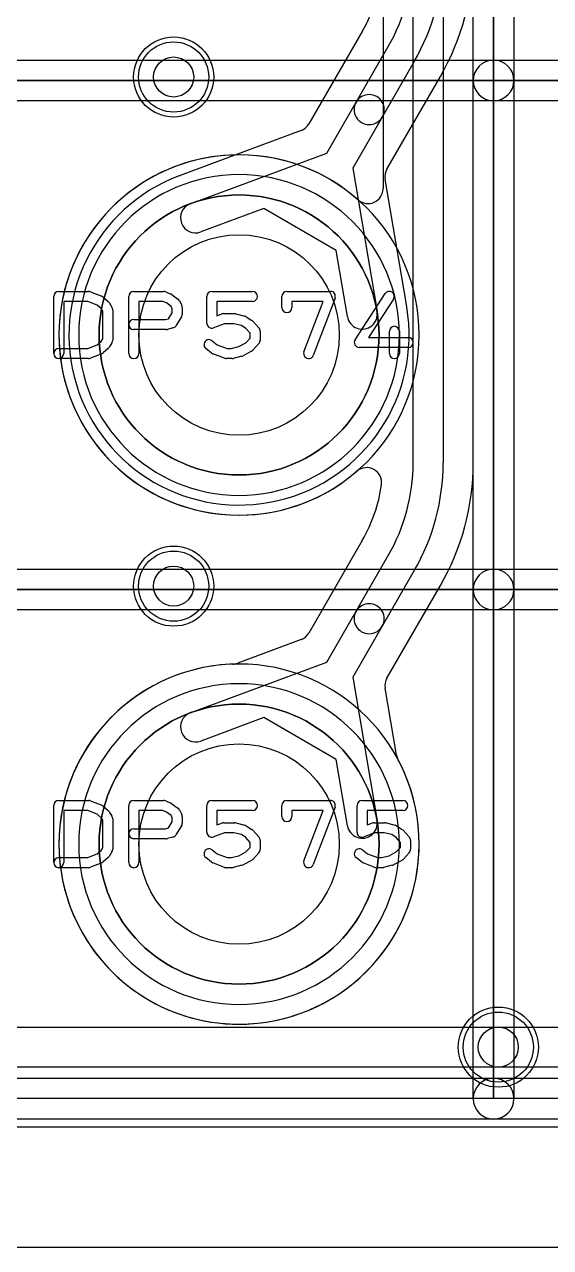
# Model space of a CAD drawing. Extents: x 0 to 20.5, y -0.5 to 20.
# Drawn here: x 7.64 to 10.26, y 0 to 6.1 of the extents above; entities that cross this region are included whole.
import ezdxf

# ---------------------------------------------------------------- set-up
doc = ezdxf.new("R2010")
doc.units = 0
for name, color, linetype in [('Hole', 1, 'CONTINUOUS'), ('L1', 3, 'CONTINUOUS'), ('L2', 3, 'CONTINUOUS'), ('L3', 3, 'CONTINUOUS'), ('L4', 3, 'CONTINUOUS'), ('Outline', 7, 'CONTINUOUS'), ('PartsArea-A', 111, 'CONTINUOUS'), ('PartsArea-B', 111, 'CONTINUOUS'), ('PartsSilk-A', 221, 'CONTINUOUS'), ('Resist-A', 2, 'CONTINUOUS'), ('Resist-B', 2, 'CONTINUOUS'), ('Silk-A', 140, 'CONTINUOUS')]:
    doc.layers.add(name, color=color, linetype=linetype)

msp = doc.modelspace()

# ---------------------------------------------------------------- linework, layer by layer
at = {"layer": 'Hole'}
for centre, radius in [((8.38, 5.84), 0.1), ((8.70649, 4.55283), 0.5), ((8.38, 3.3), 0.1), ((8.70649, 2.01283), 0.5), ((10, 1), 0.1)]:
    msp.add_circle(centre, radius, dxfattribs=at)
at = {"layer": 'L1'}
for p, q in [((9.575, 3.91499), (9.575, 7.78563)), ((9.725, 7.78563), (9.725, 3.91499)), ((9.87504, 3.915), (9.87504, 7.78563)), ((9.42496, 6.36232), (9.42496, 5.28332)), ((9.32113, 3.52751), (9.05454, 3.06579)), ((9.29078, 3.17485), (9.45108, 3.4525)), ((9.58098, 3.3775), (9.42068, 3.09985)), ((9.44434, 2.84077), (9.71092, 3.30248)), ((9.14399, 2.9206), (9.29078, 3.17485)), ((9.42068, 3.09985), (9.27389, 2.8456)), ((9.01574, 3.03301), (8.69957, 2.91551)), ((8.46316, 2.66758), (9.14399, 2.9206)), ((9.27389, 2.8456), (9.39518, 2.12948)), ((9.49168, 2.45819), (9.43535, 2.79075)), ((8.82955, 2.64373), (8.51542, 2.52698)), ((9.19132, 2.43486), (8.82955, 2.64373)), ((9.24728, 2.10444), (9.19132, 2.43486)), ((15.19571, 0.6), (4.80429, 0.6))]:
    msp.add_line(p, q, dxfattribs=at)
for centre, radius in [((8.38, 5.84), 0.2), ((8.70649, 4.55283), 0.6985), ((8.38, 3.3), 0.2), ((8.70649, 2.01283), 0.6985), ((10, 1), 0.2)]:
    msp.add_circle(centre, radius, dxfattribs=at)
for centre, radius, start, end in [((8.70648, 4.55282), 0.89854, 48.623501, -49.169912), ((9.34999, 5.28332), 0.07497, -131.387936, 0), ((8.65, 3.91499), 0.925, -29.999262, 0), ((8.65, 3.91499), 1.075, -29.999467, 0), ((8.65, 3.915), 1.22504, -29.999901, 0), ((9.34299, 3.81622), 0.07497, -8.112809, 130.840848), ((8.65, 3.91502), 0.77497, -30.002107, -8.113896), ((9.35573, 3.13735), 0.075, 149.999272, -29.999798), ((9.35573, 3.13735), 0.075, -30.000728, 150.000074), ((8.98962, 3.10328), 0.07497, -69.60944, -30.005573), ((8.70649, 2.01283), 0.89854, 91.945224, 28.056358), ((8.67345, 2.98578), 0.07497, -88.058514, -69.60944), ((9.50927, 2.80327), 0.07497, 149.991631, -170.386913), ((8.48929, 2.59728), 0.075, 110.389735, -69.612911), ((9.5656, 2.47071), 0.07497, -170.386913, -151.944596), ((9.32123, 2.11696), 0.075, -170.39074, 9.612992)]:
    msp.add_arc(centre, radius, start, end, dxfattribs=at)
at = {"layer": 'L2'}
msp.add_line((15.19571, 0.6), (4.80429, 0.6), dxfattribs=at)
for centre in [(8.38, 5.84), (8.38, 3.3), (10, 1)]:
    msp.add_circle(centre, 0.2, dxfattribs=at)
for centre, start, end in [((8.70649, 4.55283), 90, -90), ((8.70649, 4.55283), -90, 90), ((8.70649, 2.01283), 90, -90), ((8.70649, 2.01283), -90, 90)]:
    msp.add_arc(centre, 0.80004, start, end, dxfattribs=at)
at = {"layer": 'L3'}
for p, q in [((9.32113, 6.06746), (9.0551, 5.60672)), ((9.29078, 5.71485), (9.45107, 5.99249)), ((9.58098, 5.91749), (9.42068, 5.63985)), ((9.44435, 5.38077), (9.71092, 5.84247)), ((9.14399, 5.4606), (9.29078, 5.71485)), ((9.42068, 5.63985), (9.27389, 5.3856)), ((9.01577, 5.57301), (8.41223, 5.34872)), ((8.46316, 5.20758), (9.14399, 5.4606)), ((9.27389, 5.3856), (9.39518, 4.66948)), ((9.54312, 4.69453), (9.43536, 5.33075)), ((8.82955, 5.18373), (8.51542, 5.06698)), ((9.19132, 4.97486), (8.82955, 5.18373)), ((9.24728, 4.64444), (9.19132, 4.97486)), ((15.19573, 0.6), (4.80427, 0.6))]:
    msp.add_line(p, q, dxfattribs=at)
for centre, radius in [((8.38, 5.84), 0.2), ((8.70649, 4.55283), 0.6985), ((8.38, 3.3), 0.2), ((10, 1), 0.2)]:
    msp.add_circle(centre, radius, dxfattribs=at)
for centre, radius, start, end in [((8.65, 6.45494), 0.77496, -30.000187, 0.003697), ((8.65, 6.45499), 0.925, -30.000108, 0), ((8.65, 6.45499), 1.075, -29.999928, 0), ((8.65, 6.45499), 1.22504, -29.999901, 0), ((9.35573, 5.67735), 0.075, -30.000728, 150.000074), ((9.35573, 5.67735), 0.075, 149.999272, -30.000692), ((8.98965, 5.64328), 0.07497, -69.60944, -29.187479), ((9.50928, 5.34327), 0.07497, 149.991631, -170.386913), ((8.70649, 4.55283), 0.84854, 110.598484, 9.494514), ((8.38276, 5.41773), 0.07497, -70.359028, -70.310705), ((8.48384, 5.13524), 0.22506, 109.479151, 109.687732), ((8.38379, 5.4181), 0.07497, -70.520964, -68.53067), ((8.38475, 5.41847), 0.07497, -69.316941, -68.496626), ((8.48929, 5.13728), 0.075, 110.389735, -69.612911), ((9.32123, 4.65696), 0.075, -170.39074, 9.612992), ((9.32124, 4.65695), 0.22504, 9.249269, 9.613005), ((9.61735, 4.70517), 0.07497, -170.751256, -170.502497), ((8.70649, 2.01283), 0.80004, 90, -90), ((8.70649, 2.01283), 0.80004, -90, 90)]:
    msp.add_arc(centre, radius, start, end, dxfattribs=at)
at = {"layer": 'L4'}
msp.add_line((15.19571, 0.6), (4.80429, 0.6), dxfattribs=at)
for centre, radius in [((8.38, 5.84), 0.2), ((8.70649, 4.55283), 0.6985), ((8.38, 3.3), 0.2), ((8.70649, 2.01283), 0.6985), ((10, 1), 0.2)]:
    msp.add_circle(centre, radius, dxfattribs=at)
for centre, start, end in [((8.70649, 4.55283), 90, -90), ((8.70649, 4.55283), -90, 90), ((8.70649, 2.01283), 90, -90), ((8.70649, 2.01283), -90, 90)]:
    msp.add_arc(centre, 0.89854, start, end, dxfattribs=at)
at = {"layer": 'Outline'}
msp.add_line((15.625, 0), (4.375, 0), dxfattribs=at)
at = {"layer": 'PartsArea-A'}
for p, q in [((9.97649, 8.36283), (9.97649, 5.82283)), ((9.97649, 5.82283), (9.97649, 8.36283)), ((9.97649, 5.82283), (7.43649, 5.82283)), ((7.43649, 5.82283), (9.97649, 5.82283)), ((9.97649, 5.82283), (9.97649, 3.28283)), ((12.51649, 5.82283), (9.97649, 5.82283)), ((9.97649, 5.82283), (12.51649, 5.82283)), ((9.97649, 3.28283), (9.97649, 5.82283)), ((9.97649, 3.28283), (7.43649, 3.28283)), ((7.43649, 3.28283), (9.97649, 3.28283)), ((9.97649, 3.28283), (9.97649, 0.74283)), ((12.51649, 3.28283), (9.97649, 3.28283)), ((9.97649, 3.28283), (12.51649, 3.28283)), ((9.97649, 0.74283), (9.97649, 3.28283)), ((9.97649, 0.74283), (7.43649, 0.74283)), ((12.51649, 0.74283), (9.97649, 0.74283))]:
    msp.add_line(p, q, dxfattribs=at)
at = {"layer": 'PartsArea-B'}
for centre, start, end in [((8.70649, 4.55283), 0, 180), ((8.70649, 4.55283), 180, 0), ((8.70649, 2.01283), 0, 180), ((8.70649, 2.01283), 180, 0)]:
    msp.add_arc(centre, 0.6985, start, end, dxfattribs=at)
at = {"layer": 'PartsSilk-A'}
for p, q in [((9.87489, 5.82283), (9.87489, 8.36283)), ((10.07809, 8.36283), (10.07809, 5.82283)), ((10.07809, 8.36283), (10.07809, 5.82283)), ((9.87489, 5.82283), (9.87489, 8.26123)), ((7.43649, 5.92443), (9.97649, 5.92443)), ((7.43649, 5.92443), (9.97649, 5.92443)), ((9.97649, 5.92443), (12.51649, 5.92443)), ((9.97649, 5.92443), (12.51649, 5.92443)), ((9.87489, 3.28283), (9.87489, 5.82283)), ((10.07809, 5.82283), (10.07809, 3.28283)), ((10.07809, 5.82283), (10.07809, 3.28283)), ((9.97649, 5.72123), (7.43649, 5.72123)), ((9.87489, 5.72123), (7.43649, 5.72123)), ((9.87489, 3.28283), (9.87489, 5.72123)), ((12.51649, 5.72123), (9.97649, 5.72123)), ((12.41489, 5.72123), (9.97649, 5.72123)), ((7.80649, 4.77042), (7.95649, 4.77042)), ((7.96577, 4.76863), (8.02133, 4.74641)), ((8.18149, 4.77042), (8.33149, 4.77042)), ((8.34164, 4.76827), (8.36664, 4.75716)), ((8.57038, 4.77042), (8.77316, 4.77042)), ((8.94538, 4.77042), (9.16205, 4.77042)), ((7.78149, 4.46024), (7.78149, 4.74542)), ((7.95168, 4.72042), (7.83149, 4.72042)), ((7.83149, 4.72042), (7.83149, 4.46024)), ((7.99871, 4.70161), (7.95168, 4.72042)), ((8.01775, 4.68468), (7.99871, 4.70161)), ((8.02866, 4.74189), (8.05366, 4.71967)), ((8.05825, 4.71422), (8.07213, 4.692)), ((8.15649, 4.46024), (8.15649, 4.74542)), ((8.32619, 4.72042), (8.20649, 4.72042)), ((8.20649, 4.72042), (8.20649, 4.46024)), ((8.34392, 4.71254), (8.32619, 4.72042)), ((8.36742, 4.69546), (8.34392, 4.71254)), ((8.37119, 4.75453), (8.40175, 4.73231)), ((8.40941, 4.72327), (8.42052, 4.70105)), ((8.54538, 4.61209), (8.54538, 4.74542)), ((8.77316, 4.72042), (8.59538, 4.72042)), ((8.59538, 4.72042), (8.59538, 4.64837)), ((8.92038, 4.68987), (8.92038, 4.74542)), ((9.12581, 4.72042), (8.97038, 4.72042)), ((8.97038, 4.72042), (8.97038, 4.68987)), ((9.03034, 4.46912), (9.12581, 4.72042)), ((9.18542, 4.73654), (9.07708, 4.45136)), ((9.28556, 4.52946), (9.43556, 4.75909)), ((9.47742, 4.73175), (9.35268, 4.54079)), ((8.02593, 4.67159), (8.01775, 4.68468)), ((8.02593, 4.53407), (8.02593, 4.67159)), ((8.07593, 4.67876), (8.07593, 4.5269)), ((8.35441, 4.6337), (8.37316, 4.6637)), ((8.37316, 4.68397), (8.36742, 4.69546)), ((8.37316, 4.6637), (8.37316, 4.68397)), ((8.41936, 4.64328), (8.39158, 4.59884)), ((8.42316, 4.68987), (8.42316, 4.65653)), ((8.59538, 4.64837), (8.61981, 4.65767)), ((8.62871, 4.65931), (8.68427, 4.65931)), ((8.69033, 4.65856), (8.73477, 4.64745)), ((8.74258, 4.644), (8.77036, 4.62548)), ((8.18149, 4.62968), (8.33932, 4.62968)), ((8.3426, 4.57968), (8.18149, 4.57968)), ((8.33932, 4.62968), (8.35441, 4.6337)), ((8.37682, 4.58793), (8.34904, 4.58052)), ((8.63331, 4.60931), (8.57928, 4.58873)), ((8.68119, 4.60931), (8.63331, 4.60931)), ((8.71845, 4.6), (8.68119, 4.60931)), ((8.74011, 4.58556), (8.71845, 4.6)), ((8.76205, 4.56162), (8.74011, 4.58556)), ((8.77492, 4.62158), (8.80548, 4.58825)), ((7.99871, 4.50405), (8.01775, 4.52098)), ((8.01775, 4.52098), (8.02593, 4.53407)), ((8.57211, 4.5242), (8.59683, 4.50443)), ((8.74095, 4.51362), (8.76205, 4.53663)), ((8.76205, 4.53663), (8.76205, 4.56162)), ((8.81205, 4.57135), (8.81205, 4.5269)), ((9.35268, 4.54079), (9.55093, 4.54079)), ((9.45649, 4.46024), (9.45649, 4.57135)), ((9.50649, 4.57135), (9.50649, 4.46024)), ((7.80649, 4.48524), (7.95168, 4.48524)), ((7.95168, 4.48524), (7.99871, 4.50405)), ((8.02133, 4.45925), (7.96577, 4.43703)), ((8.05366, 4.48599), (8.02866, 4.46377)), ((8.07213, 4.51366), (8.05825, 4.49144)), ((8.56865, 4.46294), (8.54087, 4.48516)), ((8.6337, 4.43688), (8.57537, 4.4591)), ((8.59683, 4.50443), (8.6472, 4.48524)), ((8.6472, 4.48524), (8.6673, 4.48524)), ((8.6673, 4.48524), (8.70577, 4.49486)), ((8.70577, 4.49486), (8.74095, 4.51362)), ((8.76825, 4.47151), (8.72658, 4.44929)), ((8.80548, 4.51), (8.77492, 4.47667)), ((9.55093, 4.49079), (9.30649, 4.49079)), ((7.95649, 4.43524), (7.80649, 4.43524)), ((8.67038, 4.43524), (8.6426, 4.43524)), ((8.72088, 4.4471), (8.67644, 4.43599)), ((7.43649, 3.38443), (9.97649, 3.38443)), ((7.43649, 3.38443), (9.97649, 3.38443)), ((9.97649, 3.38443), (12.51649, 3.38443)), ((9.97649, 3.38443), (12.51649, 3.38443)), ((9.87489, 0.74283), (9.87489, 3.28283)), ((10.07809, 3.28283), (10.07809, 0.74283)), ((10.07809, 3.28283), (10.07809, 0.74283)), ((9.97649, 3.18123), (7.43649, 3.18123)), ((9.87489, 3.18123), (7.43649, 3.18123)), ((9.87489, 0.74283), (9.87489, 3.18123)), ((12.51649, 3.18123), (9.97649, 3.18123)), ((12.41489, 3.18123), (9.97649, 3.18123)), ((7.78149, 1.92024), (7.78149, 2.20542)), ((7.80649, 2.23042), (7.95649, 2.23042)), ((7.96577, 2.22863), (8.02133, 2.20641)), ((8.02866, 2.20189), (8.05366, 2.17967)), ((8.15649, 1.92024), (8.15649, 2.20542)), ((8.18149, 2.23042), (8.33149, 2.23042)), ((8.34164, 2.22827), (8.36664, 2.21716)), ((8.37119, 2.21453), (8.40175, 2.19231)), ((8.54538, 2.07209), (8.54538, 2.20542)), ((8.57038, 2.23042), (8.77316, 2.23042)), ((8.92038, 2.14987), (8.92038, 2.20542)), ((8.94538, 2.23042), (9.16205, 2.23042)), ((9.29538, 2.07209), (9.29538, 2.20542)), ((9.32038, 2.23042), (9.52316, 2.23042)), ((7.95168, 2.18042), (7.83149, 2.18042)), ((7.83149, 2.18042), (7.83149, 1.92024)), ((7.99871, 2.16161), (7.95168, 2.18042)), ((8.01775, 2.14468), (7.99871, 2.16161)), ((8.02593, 2.13159), (8.01775, 2.14468)), ((8.05825, 2.17422), (8.07213, 2.152)), ((8.07593, 2.13876), (8.07593, 1.9869)), ((8.32619, 2.18042), (8.20649, 2.18042)), ((8.20649, 2.18042), (8.20649, 1.92024)), ((8.34392, 2.17254), (8.32619, 2.18042)), ((8.36742, 2.15546), (8.34392, 2.17254)), ((8.37316, 2.14397), (8.36742, 2.15546)), ((8.37316, 2.1237), (8.37316, 2.14397)), ((8.40941, 2.18327), (8.42052, 2.16105)), ((8.42316, 2.14987), (8.42316, 2.11653)), ((8.77316, 2.18042), (8.59538, 2.18042)), ((8.59538, 2.18042), (8.59538, 2.10837)), ((9.12581, 2.18042), (8.97038, 2.18042)), ((8.97038, 2.18042), (8.97038, 2.14987)), ((9.03034, 1.92912), (9.12581, 2.18042)), ((9.18542, 2.19654), (9.07708, 1.91136)), ((9.52316, 2.18042), (9.34538, 2.18042)), ((9.34538, 2.18042), (9.34538, 2.10837)), ((8.02593, 1.99407), (8.02593, 2.13159)), ((8.18149, 2.08968), (8.33932, 2.08968)), ((8.33932, 2.08968), (8.35441, 2.0937)), ((8.35441, 2.0937), (8.37316, 2.1237)), ((8.41936, 2.10328), (8.39158, 2.05884)), ((8.59538, 2.10837), (8.61981, 2.11767)), ((8.62871, 2.11931), (8.68427, 2.11931)), ((8.69033, 2.11856), (8.73477, 2.10745)), ((8.74258, 2.104), (8.77036, 2.08548)), ((8.77492, 2.08158), (8.80548, 2.04825)), ((9.34538, 2.10837), (9.36981, 2.11767)), ((9.37871, 2.11931), (9.43427, 2.11931)), ((9.44033, 2.11856), (9.48477, 2.10745)), ((9.49258, 2.104), (9.52036, 2.08548)), ((9.52492, 2.08158), (9.55548, 2.04825)), ((8.3426, 2.03968), (8.18149, 2.03968)), ((8.37682, 2.04793), (8.34904, 2.04052)), ((8.63331, 2.06931), (8.57928, 2.04873)), ((8.68119, 2.06931), (8.63331, 2.06931)), ((8.71845, 2.06), (8.68119, 2.06931)), ((8.74011, 2.04556), (8.71845, 2.06)), ((8.76205, 2.02162), (8.74011, 2.04556)), ((8.76205, 1.99663), (8.76205, 2.02162)), ((8.81205, 2.03135), (8.81205, 1.9869)), ((9.38331, 2.06931), (9.32928, 2.04873)), ((9.43119, 2.06931), (9.38331, 2.06931)), ((9.46845, 2.06), (9.43119, 2.06931)), ((9.49011, 2.04556), (9.46845, 2.06)), ((9.51205, 2.02162), (9.49011, 2.04556)), ((9.51205, 1.99663), (9.51205, 2.02162)), ((9.56205, 2.03135), (9.56205, 1.9869)), ((7.95168, 1.94524), (7.99871, 1.96405)), ((7.99871, 1.96405), (8.01775, 1.98098)), ((8.01775, 1.98098), (8.02593, 1.99407)), ((8.07213, 1.97366), (8.05825, 1.95144)), ((8.57211, 1.9842), (8.59683, 1.96443)), ((8.59683, 1.96443), (8.6472, 1.94524)), ((8.6673, 1.94524), (8.70577, 1.95486)), ((8.70577, 1.95486), (8.74095, 1.97362)), ((8.74095, 1.97362), (8.76205, 1.99663)), ((8.80548, 1.97), (8.77492, 1.93667)), ((9.32211, 1.9842), (9.34683, 1.96443)), ((9.34683, 1.96443), (9.3972, 1.94524)), ((9.4173, 1.94524), (9.45577, 1.95486)), ((9.45577, 1.95486), (9.49095, 1.97362)), ((9.49095, 1.97362), (9.51205, 1.99663)), ((9.55548, 1.97), (9.52492, 1.93667)), ((7.80649, 1.94524), (7.95168, 1.94524)), ((7.95649, 1.89524), (7.80649, 1.89524)), ((8.02133, 1.91925), (7.96577, 1.89703)), ((8.05366, 1.94599), (8.02866, 1.92377)), ((8.56865, 1.92294), (8.54087, 1.94516)), ((8.6337, 1.89688), (8.57537, 1.9191)), ((8.67038, 1.89524), (8.6426, 1.89524)), ((8.6472, 1.94524), (8.6673, 1.94524)), ((8.72088, 1.9071), (8.67644, 1.89599)), ((8.76825, 1.93151), (8.72658, 1.90929)), ((9.31865, 1.92294), (9.29087, 1.94516)), ((9.3837, 1.89688), (9.32537, 1.9191)), ((9.42038, 1.89524), (9.3926, 1.89524)), ((9.3972, 1.94524), (9.4173, 1.94524)), ((9.47088, 1.9071), (9.42644, 1.89599)), ((9.51825, 1.93151), (9.47658, 1.90929)), ((7.43649, 0.84443), (9.97649, 0.84443)), ((9.97649, 0.84443), (12.51649, 0.84443)), ((9.97649, 0.64123), (7.43649, 0.64123)), ((12.51649, 0.64123), (9.97649, 0.64123))]:
    msp.add_line(p, q, dxfattribs=at)
for centre, radius, start, end in [((9.97649, 5.82283), 0.1016, 90, -90), ((9.97649, 5.82283), 0.1016, 90, -90), ((9.97649, 5.82283), 0.1016, 0, 180), ((9.97649, 5.82283), 0.1016, -90, 90), ((9.97649, 5.82283), 0.1016, 0, 90), ((9.97649, 5.82283), 0.1016, 180, 0), ((9.97649, 5.82283), 0.1016, 180, 0), ((7.80649, 4.74542), 0.025, 90, 180), ((7.95649, 4.74542), 0.025, 68.207103, 90), ((8.18149, 4.74542), 0.025, 90, 180), ((8.33149, 4.74542), 0.025, 66.049145, 90), ((8.57038, 4.74542), 0.025, 90, 180), ((8.77316, 4.74542), 0.025, -90, 90), ((8.94538, 4.74542), 0.025, 90, 180), ((9.16205, 4.74542), 0.025, -20.805506, 90), ((9.45649, 4.74542), 0.025, -33.149737, 146.846436), ((8.01205, 4.7232), 0.025, 48.372169, 68.202147), ((8.03705, 4.70098), 0.025, 31.985944, 48.369306), ((8.35649, 4.73431), 0.025, 53.982737, 66.039637), ((8.38705, 4.71209), 0.025, 26.565051, 53.979316), ((8.39816, 4.68987), 0.025, 0, 26.565051), ((8.05093, 4.67876), 0.025, 0, 31.991474), ((8.39816, 4.65653), 0.025, -32.005383, 0), ((8.62871, 4.63431), 0.025, 90, 110.853641), ((8.68427, 4.63431), 0.025, 75.969316, 90), ((8.72871, 4.6232), 0.025, 56.303576, 75.963757), ((8.94538, 4.68987), 0.025, 180, 0), ((8.18149, 4.60468), 0.025, 90, -90), ((8.3426, 4.60468), 0.025, -90, -75.064732), ((8.37038, 4.61209), 0.025, -75.074487, -32.010019), ((8.57038, 4.61209), 0.025, 180, -69.143502), ((8.75649, 4.60468), 0.025, 42.5203, 56.309933), ((8.78705, 4.57135), 0.025, 0, 42.517452), ((9.48149, 4.57135), 0.025, 0, 180), ((8.05093, 4.5269), 0.025, -31.985944, 0), ((8.55649, 4.50468), 0.025, 51.333033, -128.654777), ((8.78705, 4.5269), 0.025, -42.5203, 0), ((9.30649, 4.51579), 0.025, 146.850263, -90), ((9.55093, 4.51579), 0.025, -90, 90), ((7.80649, 4.46024), 0.025, 90, -90), ((7.80649, 4.46024), 0.025, 180, 0), ((8.01205, 4.48246), 0.025, -68.207103, -48.369306), ((8.03705, 4.50468), 0.025, -48.372169, -31.991474), ((8.18149, 4.46024), 0.025, 180, 0), ((8.58427, 4.48246), 0.025, -128.666967, -110.853641), ((8.75649, 4.49357), 0.025, -61.938299, -42.517452), ((9.05371, 4.46024), 0.025, 159.194494, -20.801805), ((9.48149, 4.46024), 0.025, 180, 0), ((7.95649, 4.46024), 0.025, -90, -68.202147), ((8.6426, 4.46024), 0.025, -110.856498, -90), ((8.67038, 4.46024), 0.025, -90, -75.963757), ((8.71482, 4.47135), 0.025, -75.969316, -61.931795), ((9.97649, 3.28283), 0.1016, 90, -90), ((9.97649, 3.28283), 0.1016, 90, -90), ((9.97649, 3.28283), 0.1016, 0, 180), ((9.97649, 3.28283), 0.1016, -90, 90), ((9.97649, 3.28283), 0.1016, 0, 90), ((9.97649, 3.28283), 0.1016, 180, 0), ((9.97649, 3.28283), 0.1016, 180, 0), ((7.80649, 2.20542), 0.025, 90, 180), ((7.95649, 2.20542), 0.025, 68.207103, 90), ((8.01205, 2.1832), 0.025, 48.372169, 68.202147), ((8.18149, 2.20542), 0.025, 90, 180), ((8.33149, 2.20542), 0.025, 66.049145, 90), ((8.35649, 2.19431), 0.025, 53.982737, 66.039637), ((8.57038, 2.20542), 0.025, 90, 180), ((8.77316, 2.20542), 0.025, -90, 90), ((8.94538, 2.20542), 0.025, 90, 180), ((9.16205, 2.20542), 0.025, -20.805506, 90), ((9.32038, 2.20542), 0.025, 90, 180), ((9.52316, 2.20542), 0.025, -90, 90), ((8.03705, 2.16098), 0.025, 31.985944, 48.369306), ((8.05093, 2.13876), 0.025, 0, 31.991474), ((8.38705, 2.17209), 0.025, 26.565051, 53.979316), ((8.39816, 2.14987), 0.025, 0, 26.565051), ((8.94538, 2.14987), 0.025, 180, 0), ((8.18149, 2.06468), 0.025, 90, -90), ((8.39816, 2.11653), 0.025, -32.005383, 0), ((8.62871, 2.09431), 0.025, 90, 110.853641), ((8.68427, 2.09431), 0.025, 75.969316, 90), ((8.72871, 2.0832), 0.025, 56.303576, 75.963757), ((8.75649, 2.06468), 0.025, 42.5203, 56.309933), ((9.37871, 2.09431), 0.025, 90, 110.853641), ((9.43427, 2.09431), 0.025, 75.969316, 90), ((9.47871, 2.0832), 0.025, 56.303576, 75.963757), ((9.50649, 2.06468), 0.025, 42.5203, 56.309933), ((8.3426, 2.06468), 0.025, -90, -75.064732), ((8.37038, 2.07209), 0.025, -75.074487, -32.010019), ((8.57038, 2.07209), 0.025, 180, -69.143502), ((8.78705, 2.03135), 0.025, 0, 42.517452), ((9.32038, 2.07209), 0.025, 180, -69.143502), ((9.53705, 2.03135), 0.025, 0, 42.517452), ((8.05093, 1.9869), 0.025, -31.985944, 0), ((8.55649, 1.96468), 0.025, 51.333033, -128.654777), ((8.78705, 1.9869), 0.025, -42.5203, 0), ((9.30649, 1.96468), 0.025, 51.333033, -128.654777), ((9.53705, 1.9869), 0.025, -42.5203, 0), ((7.80649, 1.92024), 0.025, 90, -90), ((7.80649, 1.92024), 0.025, 180, 0), ((7.95649, 1.92024), 0.025, -90, -68.202147), ((8.01205, 1.94246), 0.025, -68.207103, -48.369306), ((8.03705, 1.96468), 0.025, -48.372169, -31.991474), ((8.18149, 1.92024), 0.025, 180, 0), ((8.58427, 1.94246), 0.025, -128.666967, -110.853641), ((8.6426, 1.92024), 0.025, -110.856498, -90), ((8.67038, 1.92024), 0.025, -90, -75.963757), ((8.71482, 1.93135), 0.025, -75.969316, -61.931795), ((8.75649, 1.95357), 0.025, -61.938299, -42.517452), ((9.05371, 1.92024), 0.025, 159.194494, -20.801805), ((9.33427, 1.94246), 0.025, -128.666967, -110.853641), ((9.3926, 1.92024), 0.025, -110.856498, -90), ((9.42038, 1.92024), 0.025, -90, -75.963757), ((9.46482, 1.93135), 0.025, -75.969316, -61.931795), ((9.50649, 1.95357), 0.025, -61.938299, -42.517452), ((9.97649, 0.74283), 0.1016, 90, -90), ((9.97649, 0.74283), 0.1016, -90, 90), ((9.97649, 0.74283), 0.1016, 180, 0), ((9.97649, 0.74283), 0.1016, 180, 0)]:
    msp.add_arc(centre, radius, start, end, dxfattribs=at)
at = {"layer": 'Resist-A'}
for centre, radius in [((8.38, 5.84), 0.175), ((8.70649, 4.55283), 0.6985), ((8.38, 3.3), 0.175), ((8.70649, 2.01283), 0.6985), ((10, 1), 0.175)]:
    msp.add_circle(centre, radius, dxfattribs=at)
at = {"layer": 'Resist-B'}
for centre, radius in [((8.38, 5.84), 0.175), ((8.70649, 4.55283), 0.6985), ((8.38, 3.3), 0.175), ((8.70649, 2.01283), 0.6985), ((10, 1), 0.175)]:
    msp.add_circle(centre, radius, dxfattribs=at)
at = {"layer": 'Silk-A'}
for p, q in [((2.7, 1.1), (17.3, 1.1)), ((17.4, 0.9), (2.6, 0.9))]:
    msp.add_line(p, q, dxfattribs=at)

doc.saveas('drawing.dxf')
